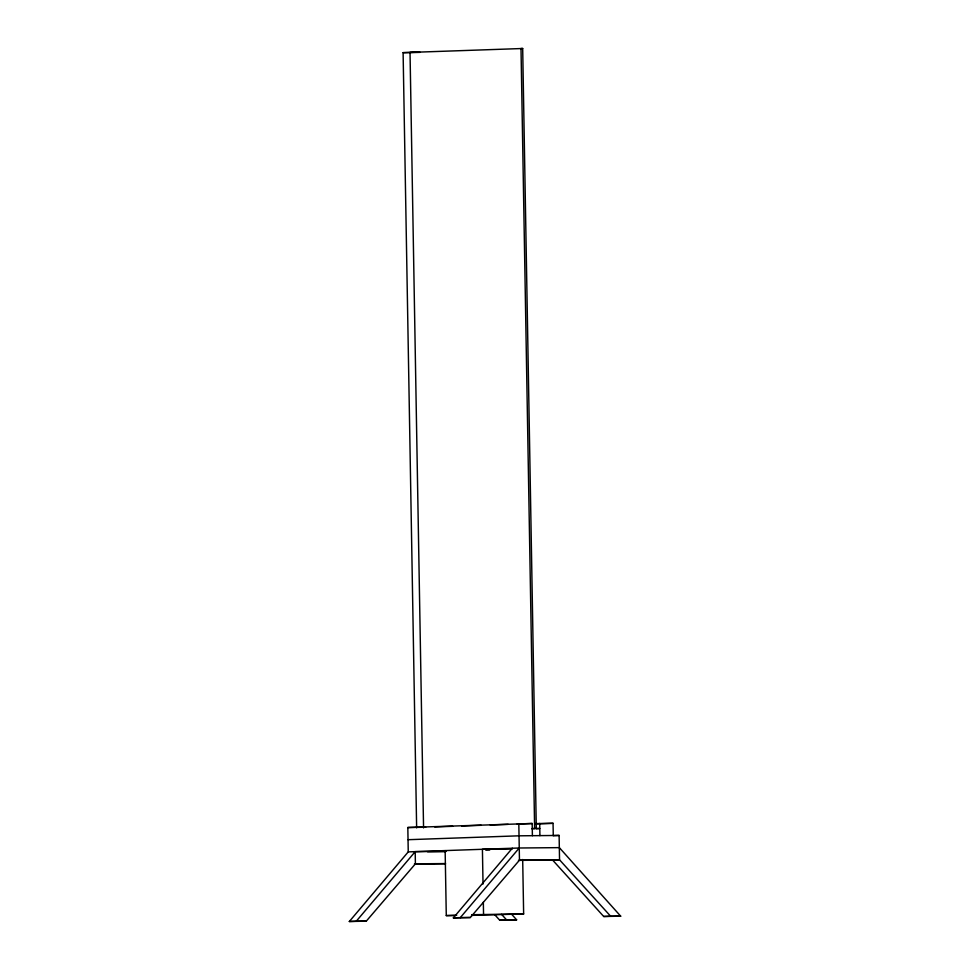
<?xml version="1.0" encoding="UTF-8"?>
<svg xmlns="http://www.w3.org/2000/svg" width="970" height="970" viewBox="0 0 970 970"><rect width="100%" height="100%" fill="white"/><g stroke="black" fill="none" stroke-linecap="round" stroke-linejoin="round"><path stroke-width="1.45" d="M446.37 851.369L415.196 851.648L415.402 863.833L366.284 921.16L349.321 921.5L408.249 851.89L407.824 827.519L532.178 823.494L532.397 835.691M349.321 921.5L356.257 921.257L415.196 851.648M518.817 823.615L519.459 860.184L470.341 917.511L453.378 917.85L512.305 848.241M453.378 917.85L460.313 917.608L519.241 847.998L559.338 847.635L620.679 916.165L603.716 916.492L552.609 860.063L518.465 860.378M416.639 827.846L403.108 52.659L522.684 48.5L536.301 828.538M425.697 827.24L407.824 827.519M434.693 826.925L452.687 826.294M461.684 825.979L481.193 825.288M490.189 824.973L508.183 824.342M517.18 824.027L532.178 823.494M535.197 823.591L553.058 823.312L553.276 835.497M536.568 823.894L553.058 823.312M531.633 828.659L534.628 828.562L521.011 48.512L522.684 48.5M536.325 828.635L539.793 828.513L532.275 828.574M408.043 839.705L519.035 835.813L559.12 835.449L559.544 859.82L610.651 916.25L620.679 916.165M553.118 835.655L559.12 835.449M408.249 851.89L519.241 847.998M485.837 850.217L489.717 850.084M417.27 864.185L424.205 863.943M427.297 864.088L434.233 863.846M552.609 860.063L559.544 859.82L519.459 860.184M445.145 850.593L446.285 915.595L456.712 915.231M471.626 914.71L523.642 913.934L522.684 859.505M523.642 913.934L471.529 915.377M494.651 914.613L499.659 920.142L516.622 919.815L511.59 914.201M603.716 916.492L610.651 916.25M516.622 919.815L499.659 920.142M403.108 52.659L420.058 52.319L410.031 52.416L423.563 827.907M512.111 849.017L482.417 849.284L483.024 884.058M427.552 851.721L445.375 851.563M415.402 863.833L445.097 863.567M414.408 864.027L445.594 863.749M446.285 915.595L455.197 915.522M460.313 917.608L470.341 917.511M356.257 921.257L366.284 921.16M501.587 914.37L506.595 919.899M539.696 823.433L539.914 835.619M483.339 902.197L483.545 914.298"/></g></svg>
